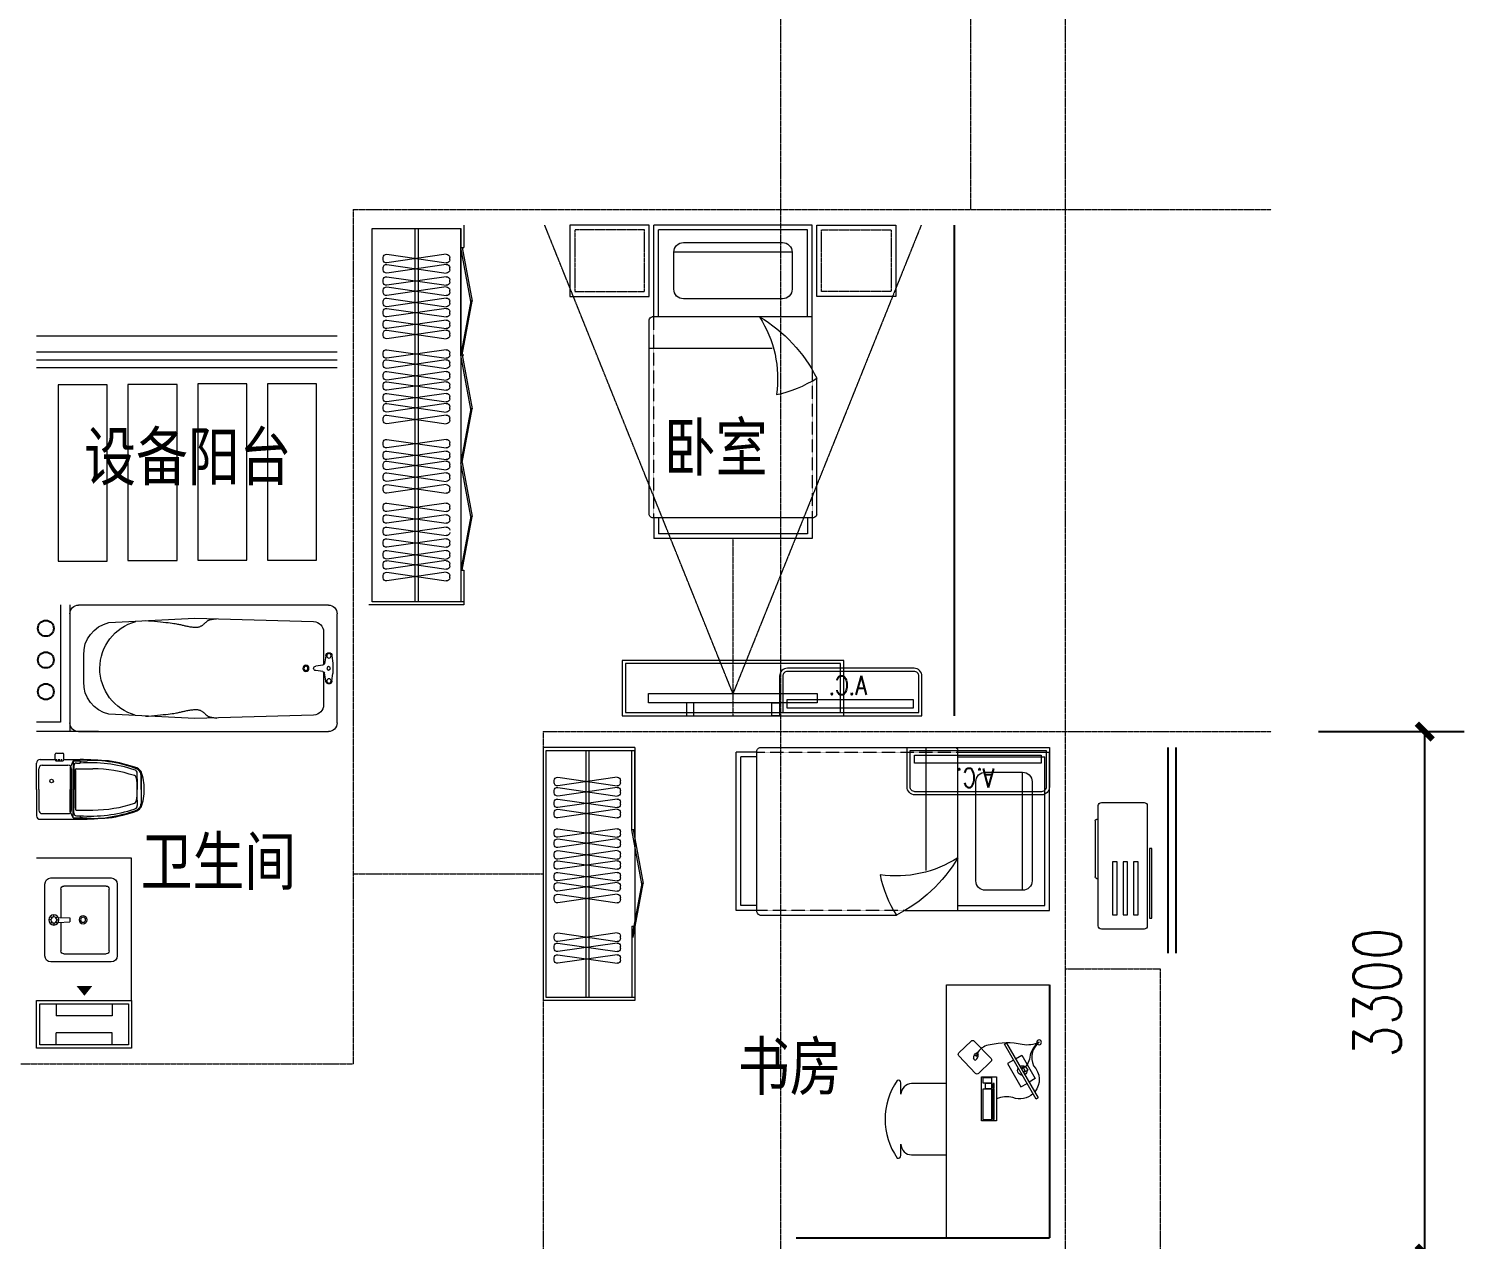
# Model space of a CAD drawing. Extents: x 5432254 to 5695744, y -448727 to -401527.
# Drawn here: x 5681973 to 5691045, y -428300 to -420649 of the extents above; entities that cross this region are included whole.
import ezdxf
from ezdxf.enums import TextEntityAlignment as Align

# ---------------------------------------------------------------- set-up
doc = ezdxf.new("R2010")
doc.units = 0
doc.header["$PDSIZE"] = 0.2
doc.linetypes.add('DASH', pattern=[0.35, 0.25, -0.1])
doc.linetypes.add('DOTE', pattern=[2.42, 2, -0.2, 0.02, -0.2])
doc.layers.get('0').update_dxf_attribs({"linetype": 'CONTINUOUS'})
doc.layers.get('Defpoints').update_dxf_attribs({"linetype": 'CONTINUOUS'})
for name, color, linetype, lineweight in [('Area', 200, 'CONTINUOUS', 9), ('DOTE', 251, 'DOTE', 0), ('SIGNT', 252, 'DOTE', 0), ('WALL', 255, 'CONTINUOUS', 20), ('填充', 252, 'CONTINUOUS', 0), ('家具', 33, 'CONTINUOUS', 9), ('看线', 27, 'CONTINUOUS', 0), ('移动家具', 41, 'CONTINUOUS', 20)]:
    doc.layers.add(name, color=color, linetype=linetype, lineweight=lineweight)
for name, color, linetype in [('fd', 4, 'CONTINUOUS'), ('PUB_DIM', 3, 'CONTINUOUS'), ('PUB_TEXT', 7, 'CONTINUOUS'), ('RAIL', 163, 'CONTINUOUS'), ('WINDOW', 4, 'CONTINUOUS'), ('建筑设备及配件', 6, 'CONTINUOUS')]:
    doc.layers.add(name, color=color, linetype=linetype)
doc.styles.add('DIM_FONT', font='SIMPLEX.shx', dxfattribs={"width": 0.8})
doc.styles.add('HZ', font='rs.shx', dxfattribs={"width": 0.8, "bigfont": 'hztxt.shx'})
doc.styles.add('黑体', font='SIMHEI.TTF', dxfattribs={"height": 10})
doc.dimstyles.new('DIMN', dxfattribs={"dimtxt": 300, "dimasz": 100, "dimexe": 250, "dimexo": 300, "dimgap": 150, "dimtad": 1, "dimdec": 0, "dimzin": 0, "dimdsep": 46, "dimtxsty": 'DIM_FONT', "dimblk": 'ARCHTICK', "dimcen": 0.09, "dimclrt": 7, "dimazin": 2, "dimtfac": 1, "dimtdec": 0, "dimtix": 1, "dimtmove": 2, "dimatfit": 3, "dimfxl": 0, "dimtolj": 1, "dimtzin": 0, "dimarcsym": 0})

# ---------------------------------------------------------------- blocks, each defined once
blk = doc.blocks.new('_ArchTick')
at = {"color": 0, "linetype": 'ByBlock', "const_width": 0.4}
blk.add_lwpolyline([(-0.5, -0.5), (0.5, 0.5)], dxfattribs=at)
blk = doc.blocks.new('*D64')
at = {"layer": 'Defpoints', "color": 0}
for p in [(5689823.4, -425090.9), (5690794.6, -425090.9), (5689823.4, -428390.9)]:
    blk.add_point(p, dxfattribs=at)
at = {"layer": 'PUB_DIM', "color": 0, "lineweight": -2}
for p, q in [((5690123.4, -425090.9), (5691044.6, -425090.9)), ((5690794.6, -428390.9), (5690794.6, -425090.9)), ((5690123.4, -428390.9), (5691044.6, -428390.9))]:
    blk.add_line(p, q, dxfattribs=at)
at = {"layer": 'PUB_DIM', "color": 0, "lineweight": -2, "xscale": 100, "yscale": 100, "zscale": 100}
for p, rotation in [((5690794.6, -425090.9), 90), ((5690794.6, -428390.9), 270)]:
    blk.add_blockref('_ArchTick', p, dxfattribs=dict(at, rotation=rotation))
at = {"layer": 'PUB_DIM', "color": 7, "insert": (5690494.6, -426740.9), "char_height": 300, "attachment_point": 5, "rotation": 90, "style": 'DIM_FONT'}
blk.add_mtext('\\A1;3300', dxfattribs=at)
blk = doc.blocks.new('A$C37A63D83')
at = {"layer": '家具', "color": 8}
for p, q in [((152.1, 636.3), (127.6, 636.3)), ((136.4, 659.7), (322.6, 659.7)), ((229.5, 659.7), (136.4, 659.7)), ((162, 636.3), (152.1, 636.3)), ((162, 636.3), (229.5, 636.3)), ((297, 636.3), (229.5, 636.3)), ((297, 636.3), (306.9, 636.3)), ((306.9, 636.3), (331.4, 636.3)), ((49.5, 230.4), (49.5, 316.4)), ((54, 279), (54, 280.3)), ((63, 274.5), (58.5, 274.5)), ((63, 252.9), (63, 274.5)), ((99, 250.2), (99, 355.5)), ((360, 250.2), (360, 355.5)), ((396, 252.9), (396, 274.5)), ((396, 274.5), (400.5, 274.5)), ((49.5, 230.4), (229.5, 230.4)), ((49.5, 230.4), (90.9, 211.5)), ((76.5, 36), (76.5, 198)), ((81, 234.9), (229.5, 234.9)), ((90.9, 211.5), (229.5, 211.5)), ((99, 220.5), (229.5, 220.5)), ((229.5, 246.6), (102.6, 246.6)), ((110.7, 246.6), (229.5, 246.6)), ((229.5, 246.6), (356.4, 246.6)), ((348.3, 246.6), (229.5, 246.6)), ((378, 234.9), (229.5, 234.9)), ((409.5, 230.4), (229.5, 230.4)), ((360, 220.5), (229.5, 220.5)), ((368.1, 211.5), (229.5, 211.5)), ((409.5, 230.4), (368.1, 211.5)), ((382.5, 36), (382.5, 198)), ((37.8, 171.9), (42.3, 171.9)), ((37.8, 117.9), (42.3, 117.9)), ((40.5, 153.1), (40.5, 161.7)), ((40.5, 137), (40.5, 146.5)), ((40.5, 121.2), (40.5, 129.7)), ((49.5, 125.1), (49.5, 164.7)), ((229.5, 13.5), (99, 13.5)), ((229.5, 13.5), (360, 13.5))]:
    blk.add_line(p, q, dxfattribs=at)
at = {"layer": '家具'}
for p, q in [((40.5, 170.1), (40.5, 274.5)), ((405, 279), (405, 280.3)), ((409.5, 230.4), (409.5, 316.4)), ((418.5, 22.5), (418.5, 274.5)), ((0, 125.1), (0, 164.7)), ((37.8, 171.9), (7.2, 171.9)), ((37.8, 117.9), (7.2, 117.9)), ((40.5, 22.5), (40.5, 122)), ((229.5, 0), (63, 0)), ((229.5, 0), (396, 0))]:
    blk.add_line(p, q, dxfattribs=at)
at = {"layer": '家具', "color": 8}
blk.add_circle((176.4, 94.5), 11.4, dxfattribs=at)
for centre, radius, start, end in [((823.8, 352.9), 776.2, 158.65987, 172.47632), ((113.3, 630.4), 13.5, 134.95433, 158.65987), ((347, 396.4), 344.2, 131.92233, 134.95433), ((129.6, 611.1), 25.3, 94.61237, 166.25294), ((138, 625.7), 34, 87.42069, 128.06865), ((214.4, 386.4), 250, 86.59247, 104.15157), ((244.6, 386.4), 250, 75.84843, 93.40753), ((321, 625.7), 34, 51.93135, 92.57931), ((329.4, 611.1), 25.3, 13.74706, 85.38763), ((112, 396.4), 344.2, 45.04567, 48.07767), ((-364.8, 352.9), 776.2, 7.52368, 21.34013), ((941.9, 340.4), 881.4, 161.70587, 184.28974), ((933.3, 352.9), 834.3, 161.50274, 179.81806), ((159.2, 611.8), 18, 109.18125, 161.50274), ((299.8, 611.8), 18, 18.49726, 70.81875), ((-474.3, 352.9), 834.3, 0.18194, 18.49726), ((-482.9, 340.4), 881.4, 355.71026, 18.29413), ((545.5, 366.9), 499.1, 169.88512, 189.98228), ((-86.5, 366.9), 499.1, 350.01772, 10.11488), ((58.5, 279), 4.5, 180, 270), ((400.5, 279), 4.5, 270, 0), ((81, 252.9), 18, 180, 270), ((99, 198), 22.5, 90, 180), ((102.6, 250.2), 3.6, 180, 270), ((356.4, 250.2), 3.6, 270, 0), ((360, 198), 22.5, 0, 90), ((378, 252.9), 18, 270, 0), ((42.3, 164.7), 7.2, 0, 90), ((42.3, 125.1), 7.2, 270, 0), ((99, 36), 22.5, 180, 270), ((360, 36), 22.5, 270, 0)]:
    blk.add_arc(centre, radius, start, end, dxfattribs=at)
at = {"layer": '家具'}
for centre, radius, start, end in [((106.7, 630.4), 13.5, 147.26486, 160.46289), ((159.1, 596.7), 75.7, 123.74728, 147.26486), ((216.6, 423.2), 256.6, 87.12096, 112.8427), ((242.4, 423.2), 256.6, 67.1573, 92.87904), ((299.9, 596.7), 75.7, 32.73514, 56.25272), ((345.7, 630.4), 13.5, 21.34013, 45.04567), ((352.3, 630.4), 13.5, 19.53711, 32.73514), ((978.6, 321), 938.6, 160.46268, 171.82378), ((-519.6, 321), 938.7, 8.17733, 19.53711), ((7035.2, 15), 6999.5, 176.39994, 177.87525), ((-6576.2, 15), 6999.5, 2.12475, 3.60006), ((7.2, 164.7), 7.2, 90, 180), ((7.2, 125.1), 7.2, 180, 270), ((63, 22.5), 22.5, 180, 270), ((396, 22.5), 22.5, 270, 0)]:
    blk.add_arc(centre, radius, start, end, dxfattribs=at)
blk = doc.blocks.new('$plan$00000489')
for p, q in [((-1470, 360), (-50, 360)), ((-1520, -310), (-1520, 310)), ((0, 310), (0, -310)), ((-80.8, 18.5), (-121.9, 12.5)), ((-64.3, 71.3), (-72.4, 26.6)), ((-29.2, 71.3), (-25.1, 29.7)), ((-80.8, -18.5), (-121.9, -12.5)), ((-64.3, -71.3), (-72.4, -26.6)), ((-29.2, -71.3), (-25.1, -29.7)), ((-50, -360), (-1470, -360))]:
    blk.add_line(p, q)
blk.add_lwpolyline([(-76.8, 81.3), (-76.8, 206.7, 0.398606), (-133.6, 266.6), (-809.9, 285), (-1298.7, 260.5, 0.354414), (-1441.4, 75.7), (-1441.4, -75.7, 0.354414), (-1298.7, -260.5), (-809.9, -285), (-133.6, -266.6, 0.398606), (-76.8, -206.7), (-76.8, -20)], format="xyb")
at = {"lineweight": 13}
for points in [[(-1090.4, 272.8), (-1073.6, 271.3), (-1056.5, 269.7), (-1039.1, 268), (-1022, 266.4), (-1005.3, 264.7), (-989.3, 263.1), (-974.5, 261.5), (-961, 260), (-949, 258.6), (-938.5, 257.3), (-929.4, 256), (-921.3, 254.7), (-914.1, 253.5), (-907.7, 252.3), (-901.8, 251.1), (-896.3, 249.9), (-891, 248.7), (-885.8, 247.5), (-880.7, 246.2), (-875.7, 245), (-870.6, 243.8), (-865.5, 242.6), (-860.3, 241.4), (-854.9, 240.3), (-849.3, 239.2), (-843.7, 238.1), (-837.9, 237.1), (-832.1, 236.3), (-826.5, 235.5), (-820.9, 234.9), (-815.6, 234.4), (-810.5, 234), (-805.8, 233.9), (-801.3, 233.9), (-797.2, 234.1), (-793.3, 234.6), (-789.6, 235.2), (-786, 235.9), (-782.7, 236.9), (-779.4, 238.1), (-776.2, 239.5), (-773.1, 241.1), (-770.1, 242.8), (-767.2, 244.6), (-764.4, 246.6), (-761.7, 248.6), (-759.1, 250.8), (-756.7, 252.9), (-754.3, 255.1), (-752.1, 257.3), (-749.9, 259.4), (-747.8, 261.5), (-745.7, 263.5), (-743.6, 265.5), (-741.6, 267.3), (-739.5, 269), (-737.4, 270.5), (-735.1, 271.9), (-732.7, 273.2), (-729.9, 274.3), (-726.8, 275.4), (-723.2, 276.4), (-719.1, 277.4), (-714.3, 278.3), (-708.9, 279.2), (-702.9, 280.1), (-696.5, 281), (-689.9, 281.9), (-683.2, 282.7)], [(-1090.4, -272.8), (-1073.6, -271.3), (-1056.5, -269.7), (-1039.1, -268), (-1022, -266.4), (-1005.3, -264.7), (-989.3, -263.1), (-974.5, -261.5), (-961, -260), (-949, -258.6), (-938.5, -257.3), (-929.4, -256), (-921.3, -254.7), (-914.1, -253.5), (-907.7, -252.3), (-901.8, -251.1), (-896.3, -249.9), (-891, -248.7), (-885.8, -247.5), (-880.7, -246.2), (-875.7, -245), (-870.6, -243.8), (-865.5, -242.6), (-860.3, -241.4), (-854.9, -240.3), (-849.3, -239.2), (-843.7, -238.1), (-837.9, -237.1), (-832.1, -236.3), (-826.5, -235.5), (-820.9, -234.9), (-815.6, -234.4), (-810.5, -234), (-805.8, -233.9), (-801.3, -233.9), (-797.2, -234.1), (-793.3, -234.6), (-789.6, -235.2), (-786, -235.9), (-782.7, -236.9), (-779.4, -238.1), (-776.2, -239.5), (-773.1, -241.1), (-770.1, -242.8), (-767.2, -244.6), (-764.4, -246.6), (-761.7, -248.6), (-759.1, -250.8), (-756.7, -252.9), (-754.3, -255.1), (-752.1, -257.3), (-749.9, -259.4), (-747.8, -261.5), (-745.7, -263.5), (-743.6, -265.5), (-741.6, -267.3), (-739.5, -269), (-737.4, -270.5), (-735.1, -271.9), (-732.7, -273.2), (-729.9, -274.3), (-726.8, -275.4), (-723.2, -276.4), (-719.1, -277.4), (-714.3, -278.3), (-708.9, -279.2), (-702.9, -280.1), (-696.5, -281), (-689.9, -281.9), (-685.5, -282.4)]]:
    blk.add_lwpolyline(points, dxfattribs=at)
blk.add_lwpolyline([(-76.8, 20), (-76.8, 81.3)])
for centre, radius in [((-46.8, 71.3), 12.6), ((-177.7, 0), 17.6), ((-46.8, -71.3), 12.6)]:
    blk.add_circle(centre, radius, dxfattribs=at)
for centre, radius in [((-177.7, 0), 11.6), ((-48.3, 0), 9.88)]:
    blk.add_circle(centre, radius)
for centre, radius, start, end in [((-1470, 310), 50, 90, 180), ((-50, 310), 50, 0, 90), ((-46.8, 71.3), 17.6, 360, 180), ((-121.9, 0), 12.5, 90, 270), ((-82.2, 28.3), 10, 278.24716, 349.78585), ((-323.6, 0), 300, 354.32287, 5.67713), ((-82.2, -28.3), 10, 10.21415, 81.75284), ((-46.8, -71.3), 17.6, 180, 0), ((-1470, -310), 50, 180, 270), ((-50, -310), 50, 270, 0)]:
    blk.add_arc(centre, radius, start, end)
blk.add_arc((-1073.2, 0.3), 276.3, 105.63845, 254.96294, dxfattribs=at)
blk = doc.blocks.new('dfdsf')
at = {"layer": '家具'}
for p, q in [((-6118.8, -27345.4), (-6118.8, -27726.4)), ((-5626.5, -27307.3), (-6080.7, -27307.3)), ((-5588.4, -27726.4), (-5588.4, -27345.4)), ((-6080.7, -27764.5), (-5626.5, -27764.5))]:
    blk.add_line(p, q, dxfattribs=at)
at = {"layer": '家具', "color": 8}
for p, q in [((-5872.4, -27364), (-5885.9, -27364)), ((-5866.9, -27350.6), (-5876.4, -27341.1)), ((-5866.7, -27377.4), (-5876.1, -27387.1)), ((-5870.1, -27391.7), (-5866.3, -27465.6)), ((-5853.6, -27345.2), (-5853.6, -27331.7)), ((-5853.6, -27382.8), (-5853.6, -27396.2)), ((-5837.1, -27391.7), (-5840.9, -27465.6)), ((-5831.1, -27340.8), (-5840.5, -27350.5)), ((-5830.8, -27386.8), (-5840.3, -27377.3)), ((-5834.8, -27364), (-5821.3, -27364)), ((-6068, -27694.7), (-6068, -27428)), ((-6049, -27408.9), (-5869.2, -27408.9)), ((-5866.3, -27465.6), (-5840.9, -27465.6)), ((-5838, -27408.9), (-5658.2, -27408.9)), ((-5639.2, -27428), (-5639.2, -27694.7)), ((-5658.2, -27713.7), (-6049, -27713.7))]:
    blk.add_line(p, q, dxfattribs=at)
for centre, radius in [((-5853.6, -27364), 32.3), ((-5853.6, -27364), 18.8), ((-5854.6, -27548.6), 25.4), ((-5854.6, -27548.6), 16)]:
    blk.add_circle(centre, radius, dxfattribs=at)
at = {"layer": '家具'}
for centre, start, end in [((-6080.7, -27345.4), 90, 180), ((-5626.5, -27345.4), 0, 90), ((-6080.7, -27726.4), 180, 270), ((-5626.5, -27726.4), 270, 0)]:
    blk.add_arc(centre, 38.1, start, end, dxfattribs=at)
at = {"layer": '家具', "color": 8}
for centre, start, end in [((-6049, -27428), 90, 180), ((-5658.2, -27428), 0, 90), ((-6049, -27694.7), 180, 270), ((-5658.2, -27694.7), 270, 0)]:
    blk.add_arc(centre, 19.1, start, end, dxfattribs=at)
blk = doc.blocks.new('A$C0032228E')
at = {"layer": 'fd'}
blk.add_lwpolyline([(302.1, 0, 100, 0, 0), (302.1, 62, 0, 0, 0)], format="xyseb", dxfattribs=at)
at = {"layer": '家具'}
for p, q in [((123.3, 372.3), (123.3, 295.3)), ((476.7, 372.3), (476.7, 295.3)), ((476.7, 295.3), (123.3, 295.3)), ((476.7, 189.3), (123.3, 189.3)), ((123.3, 112.3), (123.3, 189.3)), ((476.7, 112.3), (476.7, 189.3))]:
    blk.add_line(p, q, dxfattribs=at)
for points in [[(600, 392.3), (0, 392.3), (0, 92.3), (600, 92.3)], [(580, 372.3), (20, 372.3), (20, 112.3), (580, 112.3)]]:
    blk.add_lwpolyline(points, close=True, dxfattribs=at)
blk = doc.blocks.new('A$C2D724C6D')
at = {"layer": '移动家具', "ltscale": 0.5}
blk.add_lwpolyline([(50, 300), (850, 300, -0.414214), (900, 250), (900, 0), (0, 0), (0, 250, -0.414214)], format="xyb", close=True, dxfattribs=at)
at = {"layer": '移动家具', "color": 251, "ltscale": 40}
blk.add_lwpolyline([(50, 280), (850, 280, -0.414214), (880, 250), (880, 20), (20, 20), (20, 250, -0.414214)], format="xyb", close=True, dxfattribs=at)
blk.add_lwpolyline([(52.9, 49.9), (52.9, 99.9), (852.9, 99.9), (852.9, 49.9)], close=True, dxfattribs=at)
at = {"layer": '移动家具', "color": 251, "ltscale": 40, "style": 'HZ', "width": 0.8}
blk.add_text('A.C.', height=120, rotation=0.00001, dxfattribs=at).set_placement((347.6, 132.7))
blk = doc.blocks.new('A$C18784298')
at = {"layer": '移动家具', "color": 251, "ltscale": 40}
for points in [[(0, 1066.3), (58.1, 1066.3), (58.1, 0), (0, 0)], [(58.1, 827.5), (140, 827.5), (140, 779.6), (58.1, 779.6)], [(58.1, 238.8), (140, 238.8), (140, 286.7), (58.1, 286.7)]]:
    blk.add_lwpolyline(points, close=True, dxfattribs=at)
blk = doc.blocks.new('ytjhgkj')
at = {"layer": '移动家具', "ltscale": 0.5}
blk.add_lwpolyline([(34949.4, 26115.8), (34599.4, 26115.8), (34599.4, 27515.8), (34949.4, 27515.8)], close=True, dxfattribs=at)
at = {"layer": '移动家具', "color": 251, "ltscale": 40}
blk.add_lwpolyline([(34929.4, 26135.8), (34619.4, 26135.8), (34619.4, 27495.8), (34929.4, 27495.8)], close=True, dxfattribs=at)
at = {"layer": '移动家具', "color": 251, "xscale": -1}
blk.add_blockref('A$C18784298', (34739.4, 26282.6), dxfattribs=at)
blk = doc.blocks.new('bed3')
at = {"layer": '移动家具'}
for p, q in [((1210594.1, -496224.4), (1210594.1, -495312.1)), ((1210594.1, -495312.1), (1211594.1, -495312.1)), ((1210624.1, -495342.1), (1211564.1, -495342.1)), ((1210624.1, -495891.2), (1210624.1, -495342.1)), ((1211564.1, -495891.2), (1211564.1, -495342.1)), ((1211594.1, -495891.2), (1211594.1, -495312.1)), ((1210720.7, -495481.9), (1211467.5, -495481.9)), ((1210594.2, -495891.2), (1211604.1, -495891.2)), ((1211624.1, -497142), (1211624.1, -495911.2)), ((1210846.7, -496091.5), (1211624.1, -496091.5)), ((1210564.1, -497142), (1210564.1, -496279.1)), ((1210594.1, -497162), (1211594.1, -497162)), ((1210594.1, -497162), (1210594.2, -497292)), ((1210624.1, -497162), (1210624.2, -497262)), ((1211564.1, -497162), (1211564.1, -497262)), ((1211594.1, -497162), (1211594.1, -497292)), ((1210624.2, -497262), (1211564.1, -497262)), ((1210594.2, -497292), (1211594.1, -497292))]:
    blk.add_line(p, q, dxfattribs=at)
at = {"layer": '移动家具', "linetype": 'DASH'}
for p, q in [((1211594.1, -497162), (1211594.1, -495891.2)), ((1210594.1, -496224.4), (1210594.1, -497162))]:
    blk.add_line(p, q, dxfattribs=at)
at = {"layer": '移动家具'}
blk.add_lwpolyline([(1210720.7, -495481.9), (1210720.7, -495717.3, 0.414214), (1210780.7, -495777.3), (1211407.5, -495777.3, 0.414214), (1211467.5, -495717.3), (1211467.5, -495481.9, 0.414214), (1211407.5, -495421.9), (1210780.7, -495421.9, 0.414214)], format="xyb", close=True, dxfattribs=at)
blk.add_lwpolyline([(1210926.8, -495891.2, 0.180302), (1210818.8, -496382.9, -0.088637), (1210564.2, -496279.1, 28871.271551)], format="xyb", dxfattribs=at)
for centre, radius, start, end in [((1211407.4, -496703.6), 944, 120.60747, 153.27731), ((1211604.1, -495911.2), 20, 0, 90), ((1210592.9, -497131.3), 30.7, 200.35664, 272.31522), ((1211595.4, -497131.4), 30.7, 267.68839, 339.69174)]:
    blk.add_arc(centre, radius, start, end, dxfattribs=at)
blk = doc.blocks.new('dgfgf')
at = {"layer": '移动家具'}
blk.add_lwpolyline([(7597.4, -62676.2), (7147.4, -62676.2), (7147.4, -63176.2), (7597.4, -63176.2), (7597.4, -62676.2), (7517.4, -62676.2)], dxfattribs=at)
at = {"layer": '移动家具', "color": 251, "linetype": 'DASH', "ltscale": 0.2}
blk.add_lwpolyline([(7567.4, -62706.2), (7177.4, -62706.2), (7177.4, -63146.2), (7567.4, -63146.2)], close=True, dxfattribs=at)
blk = doc.blocks.new('monitor')
at = {"layer": '家具'}
for p, q in [((1213982.4, -498634.8), (1213982.4, -498649.8)), ((1214012.4, -498634.8), (1214012.4, -498649.8))]:
    blk.add_line(p, q, dxfattribs=at)
for points in [[(1214082.4, -498649.8), (1214082.4, -498604.8), (1213912.4, -498604.8), (1213912.4, -498649.8)], [(1214082.4, -498664.8), (1214082.4, -498709.8), (1213912.4, -498709.8), (1213912.4, -498664.8)]]:
    blk.add_lwpolyline(points, dxfattribs=at)
for points in [[(1213982.4, -498634.8), (1214012.4, -498634.8), (1214012.4, -498619.8), (1213982.4, -498619.8)], [(1213987.4, -498634.8), (1214007.4, -498634.8), (1214007.4, -498649.8), (1213987.4, -498649.8)], [(1213797.4, -498664.8), (1214197.4, -498664.8), (1214197.4, -498649.8), (1213797.4, -498649.8)]]:
    blk.add_lwpolyline(points, close=True, dxfattribs=at)
for start, end in [(120, 180), (0, 60), (210, 330)]:
    blk.add_arc((1213997.4, -498649.8), 30, start, end, dxfattribs=at)
blk = doc.blocks.new('keyborad')
at = {"layer": '家具'}
for points in [[(1214046.4, -499984), (1214324.6, -499984), (1214324.6, -499890.6), (1214046.4, -499890.6)], [(1214055.1, -499905.4), (1214247.2, -499905.4), (1214247.2, -499912.1), (1214055.1, -499912.1)], [(1214251.6, -499905.4), (1214282.7, -499905.4), (1214282.7, -499912.1), (1214251.6, -499912.1)], [(1214055.1, -499920.4), (1214247.2, -499920.4), (1214247.2, -499976.8), (1214055.1, -499976.8)], [(1214251.6, -499920.4), (1214282.7, -499920.4), (1214282.7, -499961.8), (1214251.6, -499961.8)], [(1214286.6, -499920.4), (1214317.7, -499920.4), (1214317.7, -499976.8), (1214286.6, -499976.8)]]:
    blk.add_lwpolyline(points, close=True, dxfattribs=at)
blk = doc.blocks.new('com')
at = {"layer": '家具'}
for p, q in [((1214280.4, -499610.8), (1214281.6, -499613.3)), ((1214281.2, -499613.4), (1214289.2, -499632.1))]:
    blk.add_line(p, q, dxfattribs=at)
for points in [[(1213891, -499544.4, -0.353754), (1213926.2, -499692, 0.387634), (1213918.9, -499857.6, 0.387634)], [(1213891, -499544.4, -0.222136), (1213949.9, -499638.9, 0.247528), (1214001.8, -499714, 1.194978)], [(1213891, -499544.4, 0.157264), (1213997.5, -499558.6, -0.115899), (1214200.6, -499561.2, -0.228917), (1214276.5, -499604.2, 0.669925)], [(1214287.8, -499652.5, -0.102482), (1214276.3, -499632.3, -0.140335), (1214275.8, -499619.7, -0.497592), (1214289.6, -499613.9, 0.497592)], [(1214304.9, -499645.2, 0.102482), (1214298.3, -499622.9, 0.140335), (1214289.6, -499613.9, 0.497592), (1214275.8, -499619.7, -0.497592)], [(1214304.9, -499645.2, -0.825627), (1214287.8, -499652.5, -4.21376)], [(1213929.7, -499868.9, 0.285337), (1214057.1, -499893.7, -0.150591), (1214161, -499901.6)]]:
    blk.add_lwpolyline(points, format="xyb", dxfattribs=at)
blk.add_lwpolyline([(1214292.5, -499740.6), (1214398.3, -499630.1, 0.414214), (1214397.9, -499611), (1214319.9, -499536.3, 0.414214), (1214300.8, -499536.8), (1214195, -499647.3, 0.414214), (1214195.4, -499666.4), (1214273.4, -499741, 0.414214)], format="xyb", close=True, dxfattribs=at)
blk.add_lwpolyline([(1214275.5, -499604.8), (1214279.4, -499611.3), (1214281.3, -499610.2), (1214277.4, -499603.7)], close=True, dxfattribs=at)
blk.add_circle((1213891, -499544.4), 15, dxfattribs=at)
blk.add_arc((1214282.6, -499616.5), 17, 248.14708, 338.04844, dxfattribs=at)
at = {"layer": '家具', "rotation": 59.99999999993759}
blk.add_blockref('monitor', (175154.7, -1301750.3), dxfattribs=at)
at = {"layer": '看线', "rotation": 90}
blk.add_blockref('keyborad', (714270.4, -1714087.1), dxfattribs=at)
blk = doc.blocks.new('eeq22222')
at = {"layer": '家具'}
for p, q in [((-476268.5, -693643.4), (-476268.5, -693783.4)), ((-476248.5, -694463.4), (-476248.5, -693663.4)), ((-476248.5, -693783.4), (-476268.5, -693783.4)), ((-476248.5, -694463.4), (-476268.5, -694463.4)), ((-476268.5, -695823.4), (-476268.5, -696023.4)), ((-476248.5, -695823.4), (-476268.5, -695823.4)), ((-476248.5, -695823.4), (-476248.5, -696023.4)), ((-476268.5, -696023.4), (-476268.5, -696043.4)), ((-476268.5, -696023.4), (-475688.5, -696023.4)), ((-476268.5, -696043.4), (-475668.5, -696043.4))]:
    blk.add_line(p, q, dxfattribs=at)
at = {"layer": '家具', "color": 8}
for p, q in [((-475978.5, -693663.4), (-475978.5, -696023.4)), ((-475958.5, -693663.4), (-475958.5, -696023.4)), ((-476178.5, -693861.6), (-476178.5, -693847.3)), ((-475781.1, -693827.5), (-476155.8, -693881.5)), ((-476155.8, -693827.5), (-475781.1, -693881.5)), ((-475758.5, -693861.6), (-475758.5, -693847.3)), ((-476178.5, -693926), (-476178.5, -693911.7)), ((-475781.1, -693891.9), (-476155.8, -693945.8)), ((-476155.8, -693891.9), (-475781.1, -693945.8)), ((-475758.5, -693926), (-475758.5, -693911.7)), ((-476178.5, -694003.3), (-476178.5, -693989)), ((-475781.1, -693969.2), (-476155.8, -694023.1)), ((-476155.8, -693969.2), (-475781.1, -694023.1)), ((-475758.5, -694003.3), (-475758.5, -693989)), ((-476178.5, -694067.7), (-476178.5, -694053.4)), ((-475781.1, -694033.6), (-476155.8, -694087.5)), ((-476155.8, -694033.6), (-475781.1, -694087.5)), ((-475781.1, -694104.7), (-476155.8, -694158.7)), ((-476155.8, -694104.7), (-475781.1, -694158.7)), ((-475758.5, -694067.7), (-475758.5, -694053.4)), ((-476178.5, -694138.8), (-476178.5, -694124.5)), ((-476178.5, -694203.2), (-476178.5, -694188.9)), ((-475781.1, -694169.1), (-476155.8, -694223.1)), ((-476155.8, -694169.1), (-475781.1, -694223.1)), ((-475758.5, -694138.8), (-475758.5, -694124.5)), ((-475758.5, -694203.2), (-475758.5, -694188.9)), ((-476178.5, -694276.8), (-476178.5, -694262.5)), ((-475781.1, -694242.7), (-476155.8, -694296.6)), ((-476155.8, -694242.7), (-475781.1, -694296.6)), ((-475758.5, -694276.8), (-475758.5, -694262.5)), ((-476178.5, -694341.2), (-476178.5, -694326.9)), ((-475781.1, -694307.1), (-476155.8, -694361)), ((-476155.8, -694307.1), (-475781.1, -694361)), ((-475758.5, -694341.2), (-475758.5, -694326.9)), ((-476178.5, -694464.2), (-476178.5, -694449.9)), ((-475781.1, -694430.1), (-476155.8, -694484)), ((-476155.8, -694430.1), (-475781.1, -694484)), ((-475758.5, -694464.2), (-475758.5, -694449.9)), ((-476178.5, -694528.6), (-476178.5, -694514.3)), ((-475781.1, -694494.5), (-476155.8, -694548.4)), ((-476155.8, -694494.5), (-475781.1, -694548.4)), ((-475781.1, -694568.1), (-476155.8, -694622)), ((-476155.8, -694568.1), (-475781.1, -694622)), ((-475758.5, -694528.6), (-475758.5, -694514.3)), ((-476178.5, -694602.2), (-476178.5, -694587.9)), ((-476178.5, -694666.6), (-476178.5, -694652.3)), ((-475781.1, -694632.5), (-476155.8, -694686.4)), ((-476155.8, -694632.5), (-475781.1, -694686.4)), ((-475758.5, -694602.2), (-475758.5, -694587.9)), ((-475758.5, -694666.6), (-475758.5, -694652.3)), ((-476178.5, -694740.2), (-476178.5, -694725.9)), ((-475781.1, -694706), (-476155.8, -694760)), ((-476155.8, -694706), (-475781.1, -694760)), ((-475758.5, -694740.2), (-475758.5, -694725.9)), ((-476178.5, -694804.6), (-476178.5, -694790.3)), ((-475781.1, -694770.4), (-476155.8, -694824.4)), ((-476155.8, -694770.4), (-475781.1, -694824.4)), ((-475781.1, -694844), (-476155.8, -694898)), ((-476155.8, -694844), (-475781.1, -694898)), ((-475758.5, -694804.6), (-475758.5, -694790.3)), ((-476178.5, -694878.2), (-476178.5, -694863.9)), ((-475758.5, -694878.2), (-475758.5, -694863.9)), ((-476178.5, -695031), (-476178.5, -695016.7)), ((-475781.1, -694996.9), (-476155.8, -695050.8)), ((-476155.8, -694996.9), (-475781.1, -695050.8)), ((-475758.5, -695031), (-475758.5, -695016.7)), ((-476178.5, -695104.6), (-476178.5, -695090.3)), ((-475781.1, -695070.5), (-476155.8, -695124.4)), ((-476155.8, -695070.5), (-475781.1, -695124.4)), ((-475758.5, -695104.6), (-475758.5, -695090.3)), ((-476178.5, -695169), (-476178.5, -695154.7)), ((-475781.1, -695134.9), (-476155.8, -695188.8)), ((-476155.8, -695134.9), (-475781.1, -695188.8)), ((-475781.1, -695208.5), (-476155.8, -695262.4)), ((-476155.8, -695208.5), (-475781.1, -695262.4)), ((-475758.5, -695169), (-475758.5, -695154.7)), ((-476178.5, -695242.6), (-476178.5, -695228.3)), ((-475781.1, -695282.8), (-476155.8, -695336.8)), ((-476155.8, -695282.8), (-475781.1, -695336.8)), ((-475758.5, -695242.6), (-475758.5, -695228.3)), ((-476178.5, -695317), (-476178.5, -695302.6)), ((-475758.5, -695317), (-475758.5, -695302.6)), ((-476178.5, -695433.8), (-476178.5, -695419.5)), ((-475781.1, -695399.6), (-476155.8, -695453.6)), ((-476155.8, -695399.6), (-475781.1, -695453.6)), ((-475781.1, -695473.2), (-476155.8, -695527.2)), ((-476155.8, -695473.2), (-475781.1, -695527.2)), ((-475758.5, -695433.8), (-475758.5, -695419.5)), ((-476178.5, -695507.4), (-476178.5, -695493.1)), ((-475781.1, -695551.1), (-476155.8, -695605.1)), ((-476155.8, -695551.1), (-475781.1, -695605.1)), ((-475758.5, -695507.4), (-475758.5, -695493.1)), ((-475758.5, -695585.2), (-475758.5, -695570.9)), ((-476178.5, -695658.8), (-476178.5, -695644.5)), ((-475781.1, -695624.7), (-476155.8, -695678.7)), ((-476155.8, -695624.7), (-475781.1, -695678.7)), ((-475758.5, -695658.8), (-475758.5, -695644.5)), ((-476178.5, -695733.2), (-476178.5, -695718.9)), ((-475781.1, -695699.1), (-476155.8, -695753)), ((-476155.8, -695699.1), (-475781.1, -695753)), ((-475758.5, -695733.2), (-475758.5, -695718.9)), ((-476178.5, -695797.6), (-476178.5, -695783.3)), ((-475781.1, -695763.4), (-476155.8, -695817.4)), ((-476155.8, -695763.4), (-475781.1, -695817.4)), ((-475781.1, -695837), (-476155.8, -695891)), ((-476155.8, -695837), (-475781.1, -695891)), ((-475758.5, -695797.6), (-475758.5, -695783.3)), ((-476178.5, -695871.2), (-476178.5, -695856.9)), ((-475758.5, -695871.2), (-475758.5, -695856.9))]:
    blk.add_line(p, q, dxfattribs=at)
at = {"layer": '家具'}
for points in [[(-476248.5, -693663.4), (-476248.5, -696023.4), (-475688.5, -696023.4), (-475688.5, -693663.4)], [(-476258.3, -693783.4), (-476321.4, -694123.4), (-476311.6, -694125.2), (-476248.5, -693785.2)], [(-476258.3, -694463.4), (-476321.4, -694123.4), (-476311.6, -694121.6), (-476248.5, -694461.6)], [(-476258.3, -694463.4), (-476321.4, -694803.4), (-476311.6, -694805.2), (-476248.5, -694465.2)], [(-476258.3, -695143.4), (-476321.4, -694803.4), (-476311.6, -694801.6), (-476248.5, -695141.6)], [(-476258.3, -695143.4), (-476321.4, -695483.4), (-476311.6, -695485.2), (-476248.5, -695145.2)], [(-476258.3, -695823.4), (-476321.4, -695483.4), (-476311.6, -695481.6), (-476248.5, -695821.6)]]:
    blk.add_lwpolyline(points, close=True, dxfattribs=at)
at = {"layer": '家具', "color": 8}
for centre, start, end in [((-476158.5, -693847.3), 82.40536, 180), ((-475778.5, -693847.3), 0, 97.59464), ((-476158.5, -693861.6), 180, 277.59464), ((-476158.5, -693911.7), 82.40536, 180), ((-476158.5, -693926), 180, 277.59464), ((-475778.5, -693861.6), 262.40536, 0), ((-475778.5, -693911.7), 0, 97.59464), ((-475778.5, -693926), 262.40536, 0), ((-476158.5, -693989), 82.40536, 180), ((-476158.5, -694003.3), 180, 277.59464), ((-475778.5, -693989), 0, 97.59464), ((-475778.5, -694003.3), 262.40536, 0), ((-476158.5, -694053.4), 82.40536, 180), ((-476158.5, -694067.7), 180, 277.59464), ((-476158.5, -694124.5), 82.40536, 180), ((-475778.5, -694053.4), 0, 97.59464), ((-475778.5, -694067.7), 262.40536, 0), ((-475778.5, -694124.5), 0, 97.59464), ((-476158.5, -694138.8), 180, 277.59464), ((-476158.5, -694188.9), 82.40536, 180), ((-476158.5, -694203.2), 180, 277.59464), ((-475778.5, -694138.8), 262.40536, 0), ((-475778.5, -694188.9), 0, 97.59464), ((-475778.5, -694203.2), 262.40536, 0), ((-476158.5, -694262.5), 82.40536, 180), ((-476158.5, -694276.8), 180, 277.59464), ((-475778.5, -694262.5), 0, 97.59464), ((-475778.5, -694276.8), 262.40536, 0), ((-476158.5, -694326.9), 82.40536, 180), ((-476158.5, -694341.2), 180, 277.59464), ((-475778.5, -694326.9), 0, 97.59464), ((-475778.5, -694341.2), 262.40536, 0), ((-476158.5, -694449.9), 82.40536, 180), ((-476158.5, -694464.2), 180, 277.59464), ((-475778.5, -694449.9), 0, 97.59464), ((-475778.5, -694464.2), 262.40536, 0), ((-476158.5, -694514.3), 82.40536, 180), ((-476158.5, -694528.6), 180, 277.59464), ((-476158.5, -694587.9), 82.40536, 180), ((-475778.5, -694514.3), 0, 97.59464), ((-475778.5, -694528.6), 262.40536, 0), ((-475778.5, -694587.9), 0, 97.59464), ((-476158.5, -694602.2), 180, 277.59464), ((-476158.5, -694652.3), 82.40536, 180), ((-475778.5, -694602.2), 262.40536, 0), ((-475778.5, -694652.3), 0, 97.59464), ((-476158.5, -694666.6), 180, 277.59464), ((-476158.5, -694725.9), 82.40536, 180), ((-476158.5, -694740.2), 180, 277.59464), ((-475778.5, -694666.6), 262.40536, 0), ((-475778.5, -694725.9), 0, 97.59464), ((-475778.5, -694740.2), 262.40536, 0), ((-476158.5, -694790.3), 82.40536, 180), ((-476158.5, -694804.6), 180, 277.59464), ((-476158.5, -694863.9), 82.40536, 180), ((-475778.5, -694790.3), 0, 97.59464), ((-475778.5, -694804.6), 262.40536, 0), ((-475778.5, -694863.9), 0, 97.59464), ((-476158.5, -694878.2), 180, 277.59464), ((-475778.5, -694878.2), 262.40536, 0), ((-476158.5, -695016.7), 82.40536, 180), ((-475778.5, -695016.7), 0, 97.59464), ((-476158.5, -695031), 180, 277.59464), ((-476158.5, -695090.3), 82.40536, 180), ((-476158.5, -695104.6), 180, 277.59464), ((-475778.5, -695031), 262.40536, 0), ((-475778.5, -695090.3), 0, 97.59464), ((-475778.5, -695104.6), 262.40536, 0), ((-476158.5, -695154.7), 82.40536, 180), ((-476158.5, -695169), 180, 277.59464), ((-476158.5, -695228.3), 82.40536, 180), ((-475778.5, -695154.7), 0, 97.59464), ((-475778.5, -695169), 262.40536, 0), ((-475778.5, -695228.3), 0, 97.59464), ((-476158.5, -695242.6), 180, 277.59464), ((-476158.5, -695302.6), 82.40536, 180), ((-475778.5, -695242.6), 262.40536, 0), ((-475778.5, -695302.6), 0, 97.59464), ((-476158.5, -695317), 180, 277.59464), ((-475778.5, -695317), 262.40536, 0), ((-476158.5, -695419.5), 82.40536, 180), ((-476158.5, -695433.8), 180, 277.59464), ((-476158.5, -695493.1), 82.40536, 180), ((-475778.5, -695419.5), 0, 97.59464), ((-475778.5, -695433.8), 262.40536, 0), ((-475778.5, -695493.1), 0, 97.59464), ((-476158.5, -695507.4), 180, 277.59464), ((-476158.5, -695570.9), 82.40536, 180), ((-475778.5, -695507.4), 262.40536, 0), ((-475778.5, -695570.9), 0, 97.59464), ((-476158.5, -695585.2), 180, 277.59464), ((-476158.5, -695644.5), 82.40536, 180), ((-476158.5, -695658.8), 180, 277.59464), ((-475778.5, -695585.2), 262.40536, 0), ((-475778.5, -695644.5), 0, 97.59464), ((-475778.5, -695658.8), 262.40536, 0), ((-476158.5, -695718.9), 82.40536, 180), ((-476158.5, -695733.2), 180, 277.59464), ((-475778.5, -695718.9), 0, 97.59464), ((-475778.5, -695733.2), 262.40536, 0), ((-476158.5, -695783.3), 82.40536, 180), ((-476158.5, -695797.6), 180, 277.59464), ((-476158.5, -695856.9), 82.40536, 180), ((-475778.5, -695783.3), 0, 97.59464), ((-475778.5, -695797.6), 262.40536, 0), ((-475778.5, -695856.9), 0, 97.59464), ((-476158.5, -695871.2), 180, 277.59464), ((-475778.5, -695871.2), 262.40536, 0)]:
    blk.add_arc(centre, 20, start, end, dxfattribs=at)
at = {"layer": '家具', "color": 8, "style": 'DIM_FONT', "width": 0.7, "flags": 9}
for tag, p in [('XSIZE', (-475983, -693855.8)), ('YSIZE', (-475983, -693855.8)), ('XSIZE', (-475983, -693920.2)), ('YSIZE', (-475983, -693920.2)), ('XSIZE', (-475983, -693997.5)), ('YSIZE', (-475983, -693997.5)), ('XSIZE', (-475983, -694061.9)), ('YSIZE', (-475983, -694061.9)), ('YSIZE', (-475983, -694133)), ('XSIZE', (-475983, -694133)), ('XSIZE', (-475983, -694197.4)), ('YSIZE', (-475983, -694197.4)), ('XSIZE', (-475983, -694271)), ('YSIZE', (-475983, -694271)), ('XSIZE', (-475983, -694335.4)), ('YSIZE', (-475983, -694335.4)), ('XSIZE', (-475983, -694458.4)), ('YSIZE', (-475983, -694458.4)), ('XSIZE', (-475983, -694522.8)), ('YSIZE', (-475983, -694522.8)), ('XSIZE', (-475983, -694596.4)), ('YSIZE', (-475983, -694596.4)), ('YSIZE', (-475983, -694660.8)), ('XSIZE', (-475983, -694660.8)), ('YSIZE', (-475983, -694734.4)), ('XSIZE', (-475983, -694734.4)), ('YSIZE', (-475983, -694798.8)), ('XSIZE', (-475983, -694798.8)), ('YSIZE', (-475983, -694872.4)), ('XSIZE', (-475983, -694872.4)), ('XSIZE', (-475983, -695025.2)), ('YSIZE', (-475983, -695025.2)), ('XSIZE', (-475983, -695098.8)), ('YSIZE', (-475983, -695098.8)), ('XSIZE', (-475983, -695163.2)), ('YSIZE', (-475983, -695163.2)), ('YSIZE', (-475983, -695236.8)), ('XSIZE', (-475983, -695236.8)), ('YSIZE', (-475983, -695311.1)), ('XSIZE', (-475983, -695311.1)), ('YSIZE', (-475983, -695428)), ('XSIZE', (-475983, -695428)), ('YSIZE', (-475983, -695501.6)), ('XSIZE', (-475983, -695501.6)), ('YSIZE', (-475983, -695579.4)), ('XSIZE', (-475983, -695579.4)), ('YSIZE', (-475983, -695653)), ('XSIZE', (-475983, -695653)), ('YSIZE', (-475983, -695727.4)), ('XSIZE', (-475983, -695727.4)), ('YSIZE', (-475983, -695791.8)), ('XSIZE', (-475983, -695791.8)), ('YSIZE', (-475983, -695865.4)), ('XSIZE', (-475983, -695865.4))]:
    blk.add_attdef(tag, p, '', height=0.5, rotation=90, dxfattribs=at)
blk = doc.blocks.new('2 e')
at = {"layer": '家具'}
for p, q in [((-477348.5, -696943.4), (-477348.5, -696963.4)), ((-477348.5, -696943.4), (-476768.5, -696943.4)), ((-477348.5, -697463.4), (-477348.5, -696963.4)), ((-477328.5, -697463.4), (-477328.5, -696963.4)), ((-476768.5, -696943.4), (-476768.5, -698543.4)), ((-477328.5, -697463.4), (-477348.5, -697463.4)), ((-477348.5, -698073.4), (-477348.5, -698523.4)), ((-477328.5, -698073.4), (-477348.5, -698073.4)), ((-477328.5, -698073.4), (-477328.5, -698523.4)), ((-477348.5, -698523.4), (-477348.5, -698543.4)), ((-477348.5, -698543.4), (-476768.5, -698543.4))]:
    blk.add_line(p, q, dxfattribs=at)
at = {"layer": '家具', "color": 8}
for p, q in [((-477058.5, -696963.4), (-477058.5, -698523.4)), ((-477038.5, -696963.4), (-477038.5, -698523.4)), ((-477258.5, -697166.5), (-477258.5, -697152.2)), ((-476861.1, -697132.3), (-477235.8, -697186.3)), ((-477235.8, -697132.3), (-476861.1, -697186.3)), ((-476861.1, -697196.7), (-477235.8, -697250.7)), ((-477235.8, -697196.7), (-476861.1, -697250.7)), ((-476838.5, -697166.5), (-476838.5, -697152.2)), ((-477258.5, -697230.9), (-477258.5, -697216.6)), ((-477258.5, -697304.5), (-477258.5, -697290.2)), ((-476861.1, -697270.3), (-477235.8, -697324.3)), ((-477235.8, -697270.3), (-476861.1, -697324.3)), ((-476838.5, -697230.9), (-476838.5, -697216.6)), ((-476838.5, -697304.5), (-476838.5, -697290.2)), ((-477258.5, -697368.9), (-477258.5, -697354.5)), ((-476861.1, -697334.7), (-477235.8, -697388.7)), ((-477235.8, -697334.7), (-476861.1, -697388.7)), ((-476838.5, -697368.9), (-476838.5, -697354.5)), ((-477258.5, -697491.9), (-477258.5, -697477.6)), ((-476861.1, -697457.7), (-477235.8, -697511.7)), ((-477235.8, -697457.7), (-476861.1, -697511.7)), ((-476838.5, -697491.9), (-476838.5, -697477.6)), ((-477258.5, -697556.3), (-477258.5, -697542)), ((-476861.1, -697522.1), (-477235.8, -697576.1)), ((-477235.8, -697522.1), (-476861.1, -697576.1)), ((-476838.5, -697556.3), (-476838.5, -697542)), ((-477258.5, -697629.9), (-477258.5, -697615.5)), ((-476861.1, -697595.7), (-477235.8, -697649.7)), ((-477235.8, -697595.7), (-476861.1, -697649.7)), ((-476838.5, -697629.9), (-476838.5, -697615.5)), ((-477258.5, -697694.2), (-477258.5, -697679.9)), ((-476861.1, -697660.1), (-477235.8, -697714.1)), ((-477235.8, -697660.1), (-476861.1, -697714.1)), ((-476861.1, -697733.7), (-477235.8, -697787.7)), ((-477235.8, -697733.7), (-476861.1, -697787.7)), ((-476838.5, -697694.2), (-476838.5, -697679.9)), ((-477258.5, -697767.8), (-477258.5, -697753.5)), ((-477258.5, -697832.2), (-477258.5, -697817.9)), ((-476861.1, -697798.1), (-477235.8, -697852.1)), ((-477235.8, -697798.1), (-476861.1, -697852.1)), ((-476838.5, -697767.8), (-476838.5, -697753.5)), ((-476838.5, -697832.2), (-476838.5, -697817.9)), ((-477258.5, -697905.8), (-477258.5, -697891.5)), ((-476861.1, -697871.7), (-477235.8, -697925.6)), ((-477235.8, -697871.7), (-476861.1, -697925.6)), ((-476838.5, -697905.8), (-476838.5, -697891.5)), ((-477258.5, -698150), (-477258.5, -698135.7)), ((-477258.5, -698214.4), (-477258.5, -698200.1)), ((-476861.1, -698115.9), (-477235.8, -698169.8)), ((-477235.8, -698115.9), (-476861.1, -698169.8)), ((-476861.1, -698180.3), (-477235.8, -698234.2)), ((-477235.8, -698180.3), (-476861.1, -698234.2)), ((-476838.5, -698150), (-476838.5, -698135.7)), ((-476838.5, -698214.4), (-476838.5, -698200.1)), ((-477258.5, -698288), (-477258.5, -698273.7)), ((-476861.1, -698253.9), (-477235.8, -698307.8)), ((-477235.8, -698253.9), (-476861.1, -698307.8)), ((-476838.5, -698288), (-476838.5, -698273.7))]:
    blk.add_line(p, q, dxfattribs=at)
at = {"layer": '家具'}
for points in [[(-477348.5, -696963.4), (-477348.5, -698523.4), (-476788.5, -698523.4), (-476788.5, -696963.4)], [(-477338.3, -697463.4), (-477401.4, -697803.4), (-477391.6, -697805.2), (-477328.5, -697465.2)], [(-477338.3, -698143.4), (-477401.4, -697803.4), (-477391.6, -697801.6), (-477328.5, -698141.6)]]:
    blk.add_lwpolyline(points, close=True, dxfattribs=at)
at = {"layer": '家具', "color": 8}
for centre, start, end in [((-477238.5, -697152.2), 82.40536, 180), ((-477238.5, -697166.5), 180, 277.59464), ((-477238.5, -697216.6), 82.40536, 180), ((-476858.5, -697152.2), 0, 97.59464), ((-476858.5, -697166.5), 262.40536, 0), ((-476858.5, -697216.6), 0, 97.59464), ((-477238.5, -697230.9), 180, 277.59464), ((-477238.5, -697290.2), 82.40536, 180), ((-476858.5, -697230.9), 262.40536, 0), ((-476858.5, -697290.2), 0, 97.59464), ((-477238.5, -697304.5), 180, 277.59464), ((-477238.5, -697354.5), 82.40536, 180), ((-477238.5, -697368.9), 180, 277.59464), ((-476858.5, -697304.5), 262.40536, 0), ((-476858.5, -697354.5), 0, 97.59464), ((-476858.5, -697368.9), 262.40536, 0), ((-477238.5, -697477.6), 82.40536, 180), ((-476858.5, -697477.6), 0, 97.59464), ((-477238.5, -697491.9), 180, 277.59464), ((-477238.5, -697542), 82.40536, 180), ((-477238.5, -697556.3), 180, 277.59464), ((-476858.5, -697491.9), 262.40536, 0), ((-476858.5, -697542), 0, 97.59464), ((-476858.5, -697556.3), 262.40536, 0), ((-477238.5, -697615.5), 82.40536, 180), ((-477238.5, -697629.9), 180, 277.59464), ((-476858.5, -697615.5), 0, 97.59464), ((-476858.5, -697629.9), 262.40536, 0), ((-477238.5, -697679.9), 82.40536, 180), ((-477238.5, -697694.2), 180, 277.59464), ((-477238.5, -697753.5), 82.40536, 180), ((-476858.5, -697679.9), 0, 97.59464), ((-476858.5, -697694.2), 262.40536, 0), ((-476858.5, -697753.5), 0, 97.59464), ((-477238.5, -697767.8), 180, 277.59464), ((-477238.5, -697817.9), 82.40536, 180), ((-477238.5, -697832.2), 180, 277.59464), ((-476858.5, -697767.8), 262.40536, 0), ((-476858.5, -697817.9), 0, 97.59464), ((-476858.5, -697832.2), 262.40536, 0), ((-477238.5, -697891.5), 82.40536, 180), ((-477238.5, -697905.8), 180, 277.59464), ((-476858.5, -697891.5), 0, 97.59464), ((-476858.5, -697905.8), 262.40536, 0), ((-477238.5, -698135.7), 82.40536, 180), ((-477238.5, -698150), 180, 277.59464), ((-477238.5, -698200.1), 82.40536, 180), ((-476858.5, -698135.7), 0, 97.59464), ((-476858.5, -698150), 262.40536, 0), ((-476858.5, -698200.1), 0, 97.59464), ((-477238.5, -698214.4), 180, 277.59464), ((-477238.5, -698273.7), 82.40536, 180), ((-477238.5, -698288), 180, 277.59464), ((-476858.5, -698214.4), 262.40536, 0), ((-476858.5, -698273.7), 0, 97.59464), ((-476858.5, -698288), 262.40536, 0)]:
    blk.add_arc(centre, 20, start, end, dxfattribs=at)
at = {"layer": '家具', "color": 8, "style": 'DIM_FONT', "width": 0.7, "flags": 9}
for tag, p in [('YSIZE', (-477063, -697160.7)), ('XSIZE', (-477063, -697160.7)), ('YSIZE', (-477063, -697225.1)), ('XSIZE', (-477063, -697225.1)), ('YSIZE', (-477063, -697298.7)), ('XSIZE', (-477063, -697298.7)), ('YSIZE', (-477063, -697363.1)), ('XSIZE', (-477063, -697363.1)), ('YSIZE', (-477063, -697486.1)), ('XSIZE', (-477063, -697486.1)), ('YSIZE', (-477063, -697550.5)), ('XSIZE', (-477063, -697550.5)), ('YSIZE', (-477063, -697624)), ('XSIZE', (-477063, -697624)), ('YSIZE', (-477063, -697688.4)), ('XSIZE', (-477063, -697688.4)), ('YSIZE', (-477063, -697762)), ('XSIZE', (-477063, -697762)), ('XSIZE', (-477063, -697826.4)), ('YSIZE', (-477063, -697826.4)), ('XSIZE', (-477063, -697900)), ('YSIZE', (-477063, -697900)), ('XSIZE', (-477063, -698144.2)), ('YSIZE', (-477063, -698144.2)), ('XSIZE', (-477063, -698208.6)), ('YSIZE', (-477063, -698208.6)), ('YSIZE', (-477063, -698282.2)), ('XSIZE', (-477063, -698282.2))]:
    blk.add_attdef(tag, p, '', height=0.5, rotation=90, dxfattribs=at)
blk = doc.blocks.new('A$C4EB5717C')
at = {"layer": '家具', "color": 8}
for p, q in [((520.3, 110), (520.3, 120)), ((883.1, 100), (530.3, 100)), ((893.1, 120), (893.1, 110))]:
    blk.add_line(p, q, dxfattribs=at)
for points in [[(269.2, 459.1), (709, 459.1), (709, 444), (269.2, 444)], [(290.4, 371.5), (625.9, 371.5), (625.9, 342.6), (290.4, 342.6)], [(290.4, 305.7), (625.9, 305.7), (625.9, 276.8), (290.4, 276.8)], [(290.4, 239.9), (625.9, 239.9), (625.9, 211), (290.4, 211)]]:
    blk.add_lwpolyline(points, close=True, dxfattribs=at)
at = {"layer": '家具'}
blk.add_lwpolyline([(220, 120), (980, 120, 0.414214), (1000, 140), (1000, 410, 0.414214), (980, 430), (220, 430, 0.414214), (200, 410), (200, 140, 0.414214)], format="xyb", close=True, dxfattribs=at)
at = {"layer": '家具', "color": 8}
for centre, start, end in [((530.3, 110), 180, 270), ((883.1, 110), 270, 0)]:
    blk.add_arc(centre, 10, start, end, dxfattribs=at)

msp = doc.modelspace()

# ---------------------------------------------------------------- linework, layer by layer
at = {"layer": 'DOTE'}
for p, q in [((5687923.4, -415245.8), (5687923.4, -421790.9)), ((5688523.4, -415245.8), (5688523.4, -435740.9)), ((5686723.4, -415595.8), (5686723.4, -436290.9)), ((5684023.4, -421790.9), (5684023.4, -427190.9)), ((5684023.4, -421790.9), (5689823.4, -421790.9)), ((5686423.4, -423870.8), (5686423.4, -424990.9)), ((5685223.4, -425090.9), (5685223.4, -428390.9)), ((5685223.4, -425090.9), (5689823.4, -425090.9)), ((5684023.4, -425990.9), (5685223.4, -425990.9)), ((5688523.4, -426590.9), (5689123.4, -426590.9)), ((5689123.4, -426590.9), (5689123.4, -438088.5)), ((5681923.4, -427190.9), (5684023.4, -427190.9))]:
    msp.add_line(p, q, dxfattribs=at)
at = {"layer": 'RAIL'}
for p, q in [((5689173.4, -426490.9), (5689173.4, -425190.9)), ((5689223.4, -426490.9), (5689223.4, -425190.9))]:
    msp.add_line(p, q, dxfattribs=at)
at = {"layer": 'SIGNT', "ltscale": 0.5}
for p, q in [((5686423.4, -424850.9), (5685234.1, -421890.9)), ((5687612.7, -421890.9), (5686423.4, -424850.9))]:
    msp.add_line(p, q, dxfattribs=at)
at = {"layer": 'WALL'}
for p, q in [((5682173.4, -424290.9), (5682173.4, -425031.6)), ((5682233.4, -424290.9), (5682233.4, -425091.6)), ((5682173.4, -425031.6), (5682023.4, -425031.6)), ((5682233.4, -425091.6), (5682023.4, -425091.6))]:
    msp.add_line(p, q, dxfattribs=at)
at = {"layer": 'WINDOW'}
for p, q in [((5687823.4, -424990.9), (5687823.4, -421890.9)), ((5688423.4, -426690.9), (5688423.4, -428290.9)), ((5686823.4, -428290.9), (5688423.4, -428290.9))]:
    msp.add_line(p, q, dxfattribs=at)
at = {"layer": '填充'}
for points in [[(5683351.7, -422894.1), (5683041.6, -422894.1), (5683041.6, -424007.7), (5683351.7, -424007.7)], [(5683792.7, -422894.1), (5683482.5, -422894.1), (5683482.5, -424007.7), (5683792.7, -424007.7)], [(5682469.9, -422900.4), (5682159.7, -422900.4), (5682159.7, -424014.1), (5682469.9, -424014.1)], [(5682910.8, -422897.2), (5682600.6, -422897.2), (5682600.6, -424010.9), (5682910.8, -424010.9)]]:
    msp.add_lwpolyline(points, close=True, dxfattribs=at)
at = {"layer": '家具'}
for p, q in [((5682415, -425091.6), (5682023.4, -425091.6)), ((5682623.4, -425890.9), (5682023.4, -425890.9)), ((5682623.4, -426790.9), (5682623.4, -425890.9))]:
    msp.add_line(p, q, dxfattribs=at)
msp.add_lwpolyline([(5688423.4, -428290.9), (5687773.4, -428290.9), (5687773.4, -426690.9), (5688423.4, -426690.9)], close=True, dxfattribs=at)
msp.add_lwpolyline([(5687773.4, -427315.9), (5687552.5, -427315.9, 0.414214), (5687485, -427383.4), (5687485, -427310.9, 0.53639), (5687461.2, -427295.1, 0.310378), (5687461.2, -427786.6, 0.53639), (5687485, -427770.9), (5687485, -427698.4, 0.414214), (5687552.5, -427765.9), (5687773.4, -427765.9)], format="xyb", dxfattribs=at)
at = {"layer": '建筑设备及配件', "color": 8}
for centre in [(5682081.4, -424439.1), (5682081.4, -424639.1), (5682081.4, -424839.1)]:
    msp.add_circle(centre, 50, dxfattribs=at)
at = {"layer": '看线'}
for p, q in [((5682023.4, -422590.9), (5683923.4, -422590.9)), ((5682023.4, -422690.9), (5683923.4, -422690.9)), ((5682023.4, -422740.9), (5683923.4, -422740.9)), ((5682023.4, -422790.9), (5683923.4, -422790.9))]:
    msp.add_line(p, q, dxfattribs=at)

# ---------------------------------------------------------------- block references
at = {"xscale": -1, "rotation": 180.0000001067217}
msp.add_blockref('A$C0032228E', (5682023.4, -426698.6), dxfattribs=at)
at = {"layer": 'Area', "color": 2, "xscale": -1}
for name in ['eeq22222', '2 e']:
    msp.add_blockref(name, (5208455, 271752.5), dxfattribs=at)
at = {"layer": '家具', "extrusion": (0, 0, -1), "xscale": -1, "zscale": -1, "rotation": 269.9993052950562}
msp.add_blockref('dgfgf', (-5622717.4, -429489.1), dxfattribs=at)
at = {"layer": '家具', "xscale": -1}
msp.add_blockref('bed3', (6897517.6, 73421.2), dxfattribs=at)
at = {"layer": '家具', "extrusion": (0, 0, -1), "zscale": -1, "rotation": 90.00069470494381}
msp.add_blockref('dgfgf', (-5750129.5, -429489.1), dxfattribs=at)
at = {"layer": '家具', "xscale": -1.111111111007631, "yscale": 1.111111111124046, "zscale": 1.111111111112764, "rotation": 179.9999999459721}
msp.add_blockref('$plan$00000489', (5683922.3, -424691.6), dxfattribs=at)
at = {"layer": '家具', "xscale": -1}
for name, p, rotation in [('ytjhgkj', (5659607.6, -459590.3), 270), ('A$C2D724C6D', (5687617.8, -424990.9), 359.9997842220511), ('bed3', (6183735.5, -1636815), 270), ('A$C4EB5717C', (5688611.4, -426539.1), 270), ('dfdsf', (5654768.3, -432135.1), 90.00000005336084)]:
    msp.add_blockref(name, p, dxfattribs=dict(at, rotation=rotation))
at = {"layer": '家具'}
for name, p, rotation in [('A$C37A63D83', (5682023.4, -425227.1), 269.9999999466392), ('A$C2D724C6D', (5688423.4, -425190.9), 179.9999889676437), ('A$C2D724C6D', (5688423.4, -425190.9), 179.9999889676437)]:
    msp.add_blockref(name, p, dxfattribs=dict(at, rotation=rotation))
at = {"layer": '看线', "xscale": -1}
msp.add_blockref('com', (6902249, 72489.5), dxfattribs=at)

# ---------------------------------------------------------------- texts
at = {"layer": 'PUB_TEXT', "style": '黑体', "width": 0.8}
for s, p in [('设备阳台', (5682979.1, -423502.2)), ('卧室', (5686314.1, -423443.2)), ('卫生间', (5683172.7, -426060.5)), ('书房', (5686782.6, -427355.7))]:
    msp.add_text(s, height=300, dxfattribs=at).set_placement(p, align=Align.CENTER)

# ---------------------------------------------------------------- dimensions: what is measured, and where the dimension line sits
at = {"layer": 'PUB_DIM'}
dim = msp.add_aligned_dim(p1=(5689823.4, -428390.9), p2=(5689823.4, -425090.9), distance=-971.1, dimstyle='DIMN', dxfattribs=at)
dim.commit()
dim.dimension.update_dxf_attribs({"geometry": '*D64', "text_midpoint": (5690494.6, -426740.9)})

doc.saveas('drawing.dxf')
